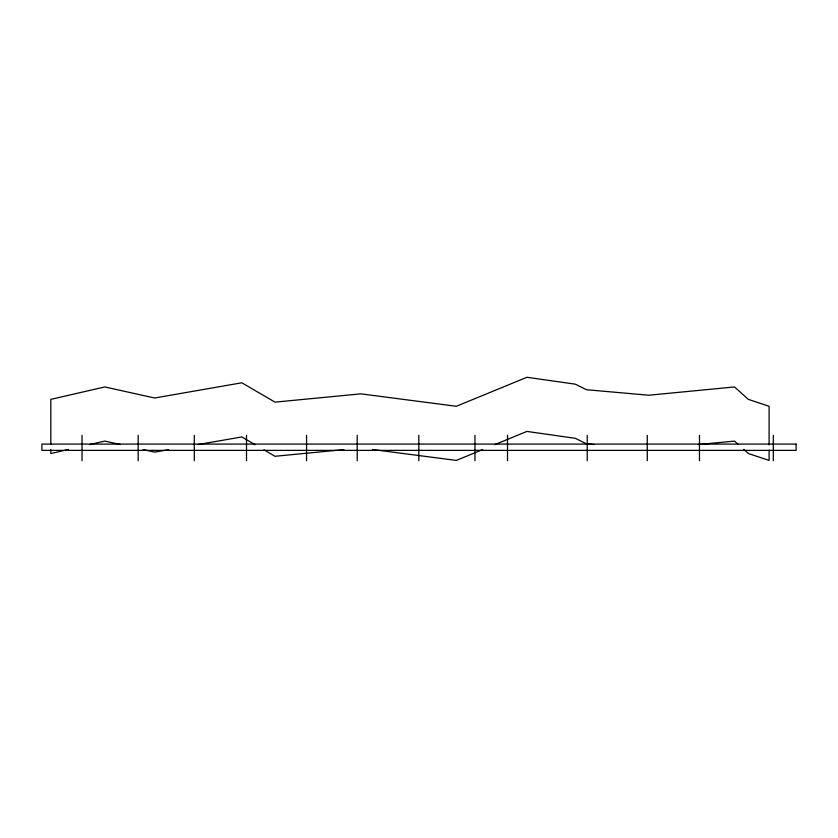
<?xml version="1.0" encoding="UTF-8"?>
<svg xmlns="http://www.w3.org/2000/svg" width="838" height="838" viewBox="0 0 838 838"><rect width="100%" height="100%" fill="white"/><g stroke="black" fill="none" stroke-linecap="round" stroke-linejoin="round"><path stroke-width="1.26" d="M482.646 449.608L456.322 460.418L372.439 449.503M494.609 444.695L526.903 431.423L575.339 438.326L586.411 443.847L594.194 444.538M68.391 449.472L50.825 453.515L50.825 449.65M89.739 444.559L104.792 441.092L120.127 444.486M168.721 449.681L154.621 452.132L143.12 449.587M198.218 444.538L241.805 436.944L255.098 444.685M343.926 449.629L275.021 456.281L263.949 449.838M698.096 444.601L734.497 441.092L738.184 444.402M743.725 449.378L748.334 453.515L769.095 460.418L769.095 450.111M773.317 435.32L773.317 460.722M769.095 444.957L769.095 406.283L748.334 399.37L734.497 386.947L648.696 395.232L586.411 389.712L575.339 384.181L526.903 377.278L456.322 406.283L360.832 393.85L275.021 402.135L241.805 382.798L154.621 397.998L104.792 386.947L50.825 399.37L50.825 444.496M699.479 435.32L699.479 460.722M647.271 435.32L647.271 460.722M587.218 435.32L587.218 460.722M507.514 435.32L507.514 460.722M474.957 435.32L474.957 460.722M418.822 435.32L418.822 460.722M357.198 435.32L357.198 460.722M306.561 435.32L306.561 460.722M246.508 435.32L246.508 460.722M194.301 435.32L194.301 460.722M138.165 435.32L138.165 460.722M82.04 435.32L82.04 460.722M796.1 444.088L41.9 444.088L41.9 450.373L796.1 450.373L796.1 444.088"/></g></svg>
